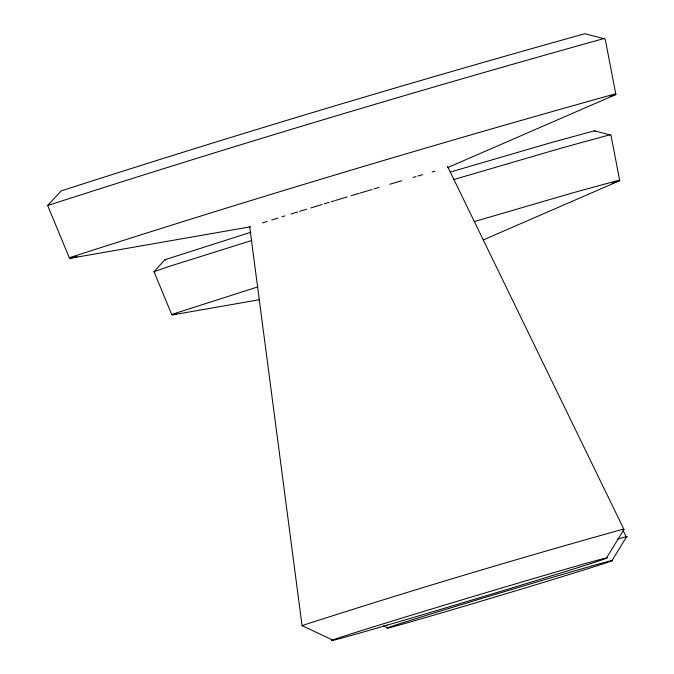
<?xml version="1.0" encoding="UTF-8"?>
<svg xmlns="http://www.w3.org/2000/svg" width="674" height="674" viewBox="0 0 674 674"><rect width="100%" height="100%" fill="white"/><g stroke="black" fill="none" stroke-linecap="round" stroke-linejoin="round"><path stroke-width="1.01" d="M606.305 558.316L623.956 529.444L447.511 166.36M611.874 560.835L626.34 537.161L623.121 530.539M250.576 226.776L70.273 258.277L69.287 257.746L47.66 205.528L61.149 190.919C234.611 134.943 409.337 82.632 584.922 33.7L605.185 39.008L615.876 94.503L447.528 167.657M250.854 232.252L165.02 259.692L153.967 271.656L171.693 314.463L172.502 314.893L259.591 299.677M483.207 239.978L619.718 180.657L610.956 135.171L594.342 130.815L550.026 142.939L450.207 172.089M47.66 205.528C231.966 146.047 417.619 90.468 604.174 38.477M69.287 257.746C249.978 199.437 431.983 144.944 614.882 93.981L615.876 94.503L609.995 96.525M171.693 314.463L257.923 286.863M612.009 183.311L619.718 180.657L618.901 180.228L572.74 192.848L474.134 221.62M251.806 240.466L168.711 266.567L153.967 271.656L154.801 272.094M453.509 179.621L563.034 147.614L610.122 134.733M70.273 258.277L77.122 256.499M172.502 314.893L176.512 313.857M383.371 625.843L388.005 628.033M333.192 640.3L302.053 625.582L249.666 226.531M594.342 130.815L595.125 131.228M165.02 259.692L165.804 260.097M623.956 529.444L623.366 529.132C515.652 559.15 408.461 591.241 302.053 625.582L302.634 625.893M262.523 222.934A100.603 1.053 -16.7 0 1 267.275 221.409M271.647 220.027A100.603 1.053 -16.7 0 1 277.899 218.064M281.842 216.834A100.603 1.053 -16.7 0 1 284.933 215.874M291.025 213.987A100.603 1.053 -16.7 0 1 297.655 211.948M299.627 211.341A100.603 1.053 -16.7 0 1 306.721 209.176M310.874 207.904A100.603 1.053 -16.7 0 1 322.282 204.441M324.236 203.843A100.603 1.053 -16.7 0 1 329.165 202.352M331.145 201.753A100.603 1.053 -16.7 0 1 334.11 200.86M335.096 200.557A100.603 1.053 -16.7 0 1 347.152 196.934M351.205 195.721A100.603 1.053 -16.7 0 1 359.242 193.312M360.228 193.017A100.603 1.053 -16.7 0 1 372.107 189.478M374.07 188.897A100.603 1.053 -16.7 0 1 378.914 187.456M389.783 184.246A100.603 1.053 -16.7 0 1 401.805 180.716M412.951 177.473A100.603 1.053 -16.7 0 1 416.043 176.58M418.032 176.007A100.603 1.053 -16.7 0 1 422.724 174.659M432.127 171.988A100.603 1.053 -16.7 0 1 434.915 171.204M617.654 539.023A138.751 1.449 -16.7 0 1 626.449 537.127M387.449 625.059A143.882 1.508 -16.7 0 0 606.423 558.283A143.882 1.508 -16.7 0 0 414.636 614.191A143.882 1.508 -16.7 0 0 387.449 625.059M432.481 615.539A117.942 1.238 -16.7 0 0 611.967 560.802A117.942 1.238 -16.7 0 0 454.765 606.634A117.942 1.238 -16.7 0 0 432.481 615.539"/></g></svg>
